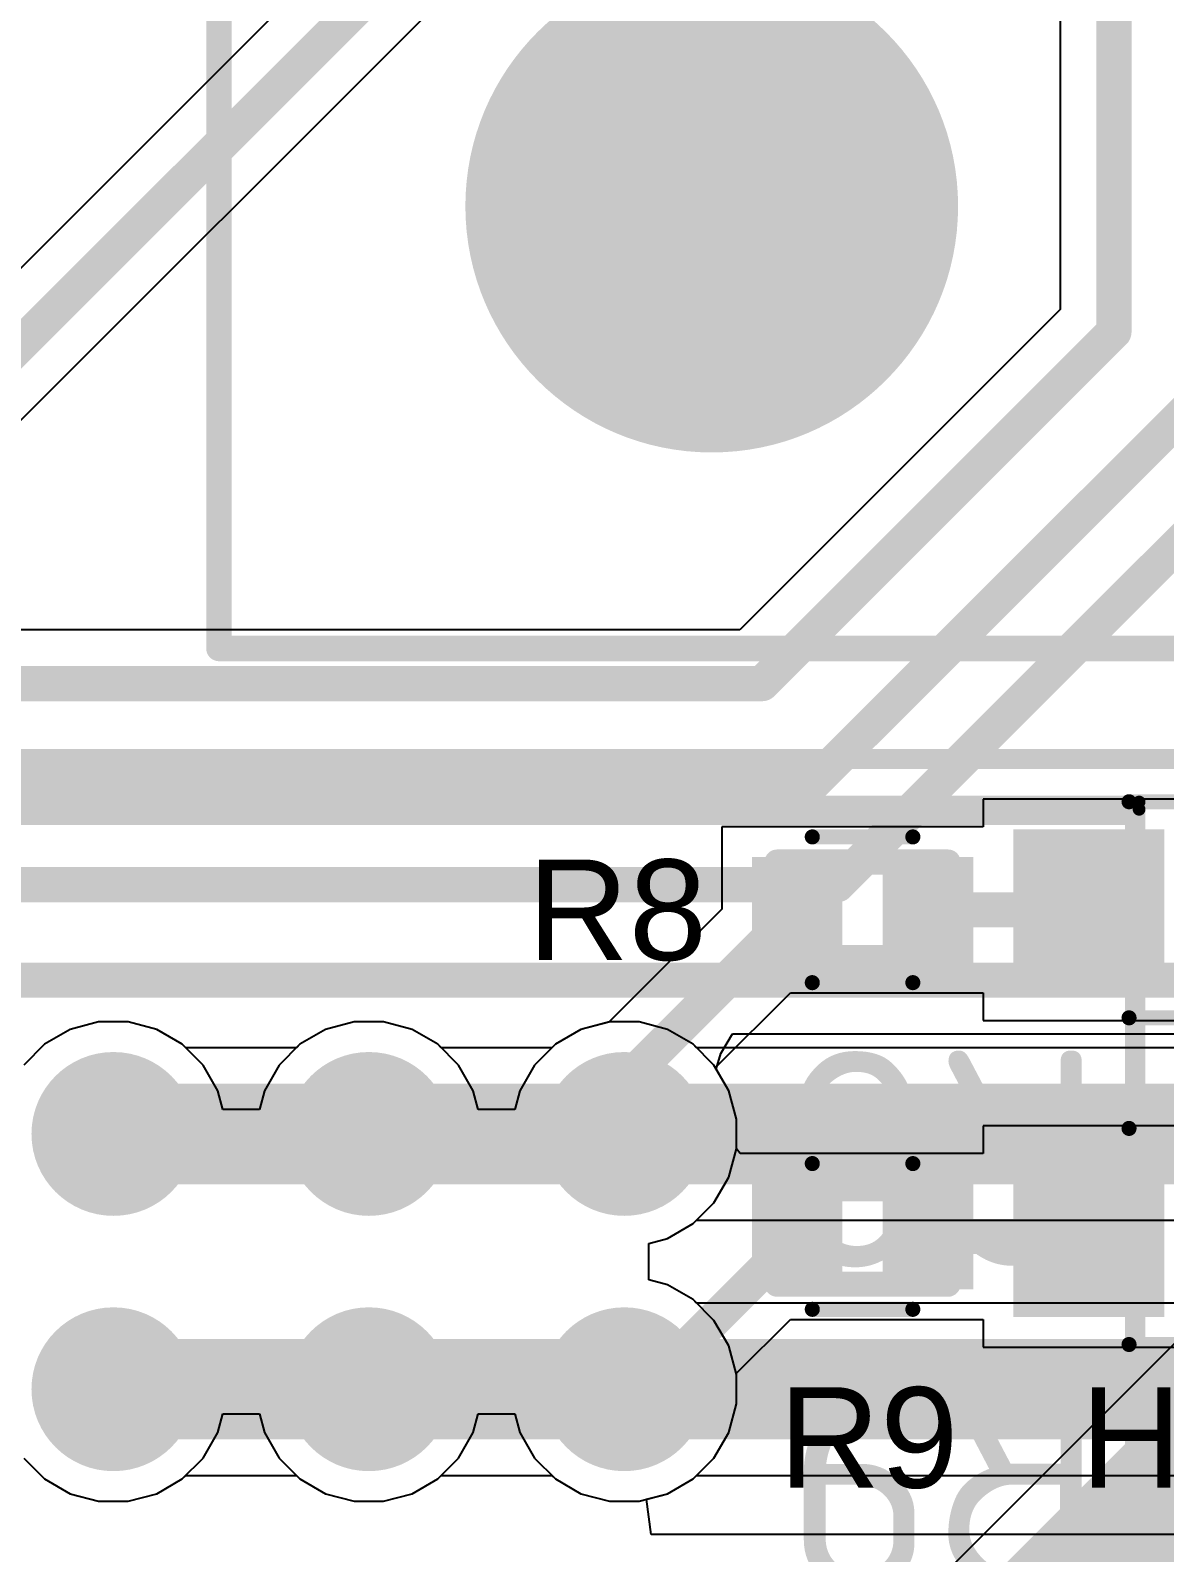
# Model space of a CAD drawing. Header units: inches. Extents: x 0 to 106, y 0 to 106.
# Drawn here: x 71.22 to 82.5, y 13.11 to 28.25 of the extents above; entities that cross this region are included whole.
import ezdxf

# ---------------------------------------------------------------- set-up
doc = ezdxf.new("R2010")
doc.units = ezdxf.units.IN
for name, color, linetype in [('Assembly Notes', 56, 'Continuous'), ('Board Shape', 56, 'Continuous'), ('Bottom Layer', 5, 'Continuous'), ('Bottom Overlay', 54, 'Continuous'), ('Bottom Solder', 6, 'Continuous'), ('Layer 1', 16, 'Continuous'), ('Layer 2', 76, 'Continuous'), ('Mechanical 1', 6, 'Continuous'), ('Mechanical 13', 56, 'Continuous'), ('Mechanical 15', 56, 'Continuous'), ('Multi-Layer', 9, 'Continuous'), ('Pad Holes', 156, 'Continuous'), ('Top Layer', 1, 'Continuous'), ('Top Overlay', 2, 'Continuous'), ('Top Paste', 8, 'Continuous'), ('Top Solder', 216, 'Continuous')]:
    doc.layers.add(name, color=color, linetype=linetype)
doc.styles.add('Arial', font='', dxfattribs={"height": 0.2})
doc.styles.add('GOST type B', font='', dxfattribs={"height": 0.2})
doc.styles.get('Arial').set_extended_font_data('Arial')
doc.styles.get('GOST type B').set_extended_font_data('GOST type B')

# ---------------------------------------------------------------- blocks, each defined once
blk = doc.blocks.new('DCDC_SAUVC26_B_197')
at = {"layer": 'Mechanical 13'}
blk.add_lwpolyline([(34.99999858, -67.00000062, 0.1999996, 0.1999996, 0), (34.99999604, 0, 0.1999996, 0.1999996, 0)], format="xyseb", dxfattribs=at)
blk = doc.blocks.new('MR60PB_M_198')
at = {"layer": 'Bottom Layer'}
h = blk.add_hatch(color=5, dxfattribs=at)
edge = h.paths.add_edge_path()
edge.add_arc((-5.500001699999999, 0), 2.40000028, 0, 360)
at = {"layer": 'Bottom Solder'}
h = blk.add_hatch(color=6, dxfattribs=at)
edge = h.paths.add_edge_path()
edge.add_arc((-5.500001699999999, 0), 2.45000018, 0, 360)
at = {"layer": 'Layer 1'}
h = blk.add_hatch(color=16, dxfattribs=at)
edge = h.paths.add_edge_path()
edge.add_arc((-5.500001699999999, 0), 2.40000028, 0, 360)
at = {"layer": 'Layer 2'}
h = blk.add_hatch(color=76, dxfattribs=at)
edge = h.paths.add_edge_path()
edge.add_arc((-5.500001699999999, 0), 2.40000028, 0, 360)
at = {"layer": 'Multi-Layer'}
h = blk.add_hatch(color=9, dxfattribs=at)
edge = h.paths.add_edge_path()
edge.add_arc((-5.500001699999999, 0), 2.40000028, 0, 360)
at = {"layer": 'Pad Holes'}
h = blk.add_hatch(color=7, dxfattribs=at)
edge = h.paths.add_edge_path()
edge.add_arc((-5.500001699999999, 0), 1.59999934, 0, 360)
at = {"layer": 'Top Layer'}
h = blk.add_hatch(color=1, dxfattribs=at)
edge = h.paths.add_edge_path()
edge.add_arc((-5.500001699999999, 0), 2.40000028, 0, 360)
at = {"layer": 'Top Solder'}
h = blk.add_hatch(color=216, dxfattribs=at)
edge = h.paths.add_edge_path()
edge.add_arc((-5.500001699999999, 0), 2.45000018, 0, 360)
at = {"layer": 'Mechanical 1'}
blk.add_lwpolyline([(-5.500001699999999, 4.90000036, 0.254, 0.254, 0), (7.89999944, 4.90000036, 0.254, 0.254, 0)], format="xyseb", dxfattribs=at)
blk.add_lwpolyline([(-5.5635017, 4.90000036, 0.127, 0.127, 1), (-5.436501699999999, 4.90000036, 0.127, 0.127, 1)], format="xyseb", close=True, dxfattribs=at)
at = {"layer": 'Top Overlay'}
for points in [[(-9.900000519999999, 4.90000036, 0.254, 0.254, 0), (-9.900000519999999, 0, 0.254, 0.254, 0)], [(-9.900000519999999, 4.90000036, 0.254, 0.254, 0), (9.89999544, 4.90000036, 0.254, 0.254, 0)], [(-9.900000519999999, 0, 0.254, 0.254, 0), (-9.900000519999999, -4.90000036, 0.254, 0.254, 0)]]:
    blk.add_lwpolyline(points, format="xyseb", dxfattribs=at)
for points in [[(-9.96350052, 4.90000036, 0.127, 0.127, 1), (-9.83650052, 4.90000036, 0.127, 0.127, 1)], [(-9.96350052, 4.90000036, 0.127, 0.127, 1), (-9.83650052, 4.90000036, 0.127, 0.127, 1)], [(-9.96350052, 0, 0.127, 0.127, 1), (-9.83650052, 0, 0.127, 0.127, 1)], [(-9.96350052, 0, 0.127, 0.127, 1), (-9.83650052, 0, 0.127, 0.127, 1)]]:
    blk.add_lwpolyline(points, format="xyseb", close=True, dxfattribs=at)
blk = doc.blocks.new('0603R_233')
at = {"layer": 'Top Layer'}
for points in [[(-1.05000171, -0.47500032), (-1.05000171, 0.47500032), (-0.25000077, 0.47500032), (-0.25000077, -0.47500032)], [(0.24999823, -0.47500032), (0.24999823, 0.47500032), (1.04999917, 0.47500032), (1.04999917, -0.47500032)]]:
    blk.add_hatch(color=1, dxfattribs=at).paths.add_polyline_path(points)
at = {"layer": 'Top Paste'}
for points in [[(-1.05000171, -0.47500032), (-1.05000171, 0.47500032), (-0.25000077, 0.47500032), (-0.25000077, -0.47500032)], [(0.24999823, -0.47500032), (0.24999823, 0.47500032), (1.04999917, 0.47500032), (1.04999917, -0.47500032)]]:
    blk.add_hatch(color=8, dxfattribs=at).paths.add_polyline_path(points)
at = {"layer": 'Top Solder'}
for points in [[(-1.10000161, -0.52500022), (-1.10000161, 0.52500022), (-0.20000087, 0.52500022), (-0.20000087, -0.52500022)], [(0.19999833, -0.52500022), (0.19999833, 0.52500022), (1.09999907, 0.52500022), (1.09999907, -0.52500022)]]:
    blk.add_hatch(color=216, dxfattribs=at).paths.add_polyline_path(points)
at = {"layer": 'Assembly Notes'}
for points in [[(0.8499983, 0.47500032, 0.2499995, 0.2499995, 0), (-0.8500008399999999, 0.47500032, 0.2499995, 0.2499995, 0)], [(-0.8500008399999999, 0.47500032, 0.2499995, 0.2499995, 0), (-0.8500008399999999, -0.47500032, 0.2499995, 0.2499995, 0)], [(0.8499983, 0.47500032, 0.2499995, 0.2499995, 0), (0.8499983, -0.47500032, 0.2499995, 0.2499995, 0)], [(0.8499983, -0.47500032, 0.2499995, 0.2499995, 0), (-0.8500008399999999, -0.47500032, 0.2499995, 0.2499995, 0)]]:
    blk.add_lwpolyline(points, format="xyseb", dxfattribs=at)
for points in [[(-0.9125000799999999, 0.47500032, 0.12499848, 0.12499848, 1), (-0.7875015999999999, 0.47500032, 0.12499848, 0.12499848, 1)], [(-0.9125000799999999, 0.47500032, 0.12499848, 0.12499848, 1), (-0.7875015999999999, 0.47500032, 0.12499848, 0.12499848, 1)], [(0.78749906, 0.47500032, 0.12499848, 0.12499848, 1), (0.9124975399999999, 0.47500032, 0.12499848, 0.12499848, 1)], [(0.78749906, 0.47500032, 0.12499848, 0.12499848, 1), (0.9124975399999999, 0.47500032, 0.12499848, 0.12499848, 1)], [(-0.9125000799999999, -0.47500032, 0.12499848, 0.12499848, 1), (-0.7875015999999999, -0.47500032, 0.12499848, 0.12499848, 1)], [(-0.9125000799999999, -0.47500032, 0.12499848, 0.12499848, 1), (-0.7875015999999999, -0.47500032, 0.12499848, 0.12499848, 1)], [(0.78749906, -0.47500032, 0.12499848, 0.12499848, 1), (0.9124975399999999, -0.47500032, 0.12499848, 0.12499848, 1)], [(0.78749906, -0.47500032, 0.12499848, 0.12499848, 1), (0.9124975399999999, -0.47500032, 0.12499848, 0.12499848, 1)]]:
    blk.add_lwpolyline(points, format="xyseb", close=True, dxfattribs=at)
at = {"layer": 'Top Overlay'}
for points in [[(0.499999, 0.72499982, 0.1499997, 0.1499997, 0), (-0.499999, 0.72499982, 0.1499997, 0.1499997, 0)], [(0.499999, -0.72499982, 0.1499997, 0.1499997, 0), (-0.499999, -0.72499982, 0.1499997, 0.1499997, 0)]]:
    blk.add_lwpolyline(points, format="xyseb", dxfattribs=at)
for points in [[(-0.53749956, 0.72499982, 0.07499858, 0.07499858, 1), (-0.46249844, 0.72499982, 0.07499858, 0.07499858, 1)], [(0.46249844, 0.72499982, 0.07499858, 0.07499858, 1), (0.53749956, 0.72499982, 0.07499858, 0.07499858, 1)], [(-0.53749956, -0.72499982, 0.07499858, 0.07499858, 1), (-0.46249844, -0.72499982, 0.07499858, 0.07499858, 1)], [(0.46249844, -0.72499982, 0.07499858, 0.07499858, 1), (0.53749956, -0.72499982, 0.07499858, 0.07499858, 1)]]:
    blk.add_lwpolyline(points, format="xyseb", close=True, dxfattribs=at)
at = {"layer": 'Assembly Notes', "style": 'GOST type B'}
blk.add_text('R9', height=2.15000078, dxfattribs=at).set_placement((-2.40000028, 1.39999974))
blk = doc.blocks.new('0603R_234')
at = {"layer": 'Top Layer'}
for points in [[(-1.05000171, -0.47500032), (-1.05000171, 0.47500032), (-0.25000077, 0.47500032), (-0.25000077, -0.47500032)], [(0.24999823, -0.47500032), (0.24999823, 0.47500032), (1.04999917, 0.47500032), (1.04999917, -0.47500032)]]:
    blk.add_hatch(color=1, dxfattribs=at).paths.add_polyline_path(points)
at = {"layer": 'Top Paste'}
for points in [[(-1.05000171, -0.47500032), (-1.05000171, 0.47500032), (-0.25000077, 0.47500032), (-0.25000077, -0.47500032)], [(0.24999823, -0.47500032), (0.24999823, 0.47500032), (1.04999917, 0.47500032), (1.04999917, -0.47500032)]]:
    blk.add_hatch(color=8, dxfattribs=at).paths.add_polyline_path(points)
at = {"layer": 'Top Solder'}
for points in [[(-1.10000161, -0.52500022), (-1.10000161, 0.52500022), (-0.20000087, 0.52500022), (-0.20000087, -0.52500022)], [(0.19999833, -0.52500022), (0.19999833, 0.52500022), (1.09999907, 0.52500022), (1.09999907, -0.52500022)]]:
    blk.add_hatch(color=216, dxfattribs=at).paths.add_polyline_path(points)
at = {"layer": 'Assembly Notes'}
for points in [[(0.8499983, 0.47500032, 0.2499995, 0.2499995, 0), (-0.8500008399999999, 0.47500032, 0.2499995, 0.2499995, 0)], [(-0.8500008399999999, 0.47500032, 0.2499995, 0.2499995, 0), (-0.8500008399999999, -0.47500032, 0.2499995, 0.2499995, 0)], [(0.8499983, 0.47500032, 0.2499995, 0.2499995, 0), (0.8499983, -0.47500032, 0.2499995, 0.2499995, 0)], [(0.8499983, -0.47500032, 0.2499995, 0.2499995, 0), (-0.8500008399999999, -0.47500032, 0.2499995, 0.2499995, 0)]]:
    blk.add_lwpolyline(points, format="xyseb", dxfattribs=at)
for points in [[(-0.9125000799999999, 0.47500032, 0.12499848, 0.12499848, 1), (-0.7875015999999999, 0.47500032, 0.12499848, 0.12499848, 1)], [(-0.9125000799999999, 0.47500032, 0.12499848, 0.12499848, 1), (-0.7875015999999999, 0.47500032, 0.12499848, 0.12499848, 1)], [(0.78749906, 0.47500032, 0.12499848, 0.12499848, 1), (0.9124975399999999, 0.47500032, 0.12499848, 0.12499848, 1)], [(0.78749906, 0.47500032, 0.12499848, 0.12499848, 1), (0.9124975399999999, 0.47500032, 0.12499848, 0.12499848, 1)], [(-0.9125000799999999, -0.47500032, 0.12499848, 0.12499848, 1), (-0.7875015999999999, -0.47500032, 0.12499848, 0.12499848, 1)], [(-0.9125000799999999, -0.47500032, 0.12499848, 0.12499848, 1), (-0.7875015999999999, -0.47500032, 0.12499848, 0.12499848, 1)], [(0.78749906, -0.47500032, 0.12499848, 0.12499848, 1), (0.9124975399999999, -0.47500032, 0.12499848, 0.12499848, 1)], [(0.78749906, -0.47500032, 0.12499848, 0.12499848, 1), (0.9124975399999999, -0.47500032, 0.12499848, 0.12499848, 1)]]:
    blk.add_lwpolyline(points, format="xyseb", close=True, dxfattribs=at)
at = {"layer": 'Top Overlay'}
for points in [[(0.499999, 0.72499982, 0.1499997, 0.1499997, 0), (-0.499999, 0.72499982, 0.1499997, 0.1499997, 0)], [(0.499999, -0.72499982, 0.1499997, 0.1499997, 0), (-0.499999, -0.72499982, 0.1499997, 0.1499997, 0)]]:
    blk.add_lwpolyline(points, format="xyseb", dxfattribs=at)
for points in [[(-0.53749956, 0.72499982, 0.07499858, 0.07499858, 1), (-0.46249844, 0.72499982, 0.07499858, 0.07499858, 1)], [(0.46249844, 0.72499982, 0.07499858, 0.07499858, 1), (0.53749956, 0.72499982, 0.07499858, 0.07499858, 1)], [(-0.53749956, -0.72499982, 0.07499858, 0.07499858, 1), (-0.46249844, -0.72499982, 0.07499858, 0.07499858, 1)], [(0.46249844, -0.72499982, 0.07499858, 0.07499858, 1), (0.53749956, -0.72499982, 0.07499858, 0.07499858, 1)]]:
    blk.add_lwpolyline(points, format="xyseb", close=True, dxfattribs=at)
at = {"layer": 'Assembly Notes', "style": 'GOST type B'}
blk.add_text('R8', height=2.15000078, dxfattribs=at).set_placement((-2.40000028, 1.39999974))
blk = doc.blocks.new('0805D_241')
at = {"layer": 'Top Layer'}
for points in [[(-1.70000041, -0.74999977), (-1.70000041, 0.74999977), (-0.30000067, 0.74999977), (-0.30000067, -0.74999977)], [(0.30000067, -0.74999977), (0.30000067, 0.74999977), (1.70000041, 0.74999977), (1.70000041, -0.74999977)]]:
    blk.add_hatch(color=1, dxfattribs=at).paths.add_polyline_path(points)
at = {"layer": 'Top Paste'}
for points in [[(-1.70000041, -0.74999977), (-1.70000041, 0.74999977), (-0.30000067, 0.74999977), (-0.30000067, -0.74999977)], [(0.30000067, -0.74999977), (0.30000067, 0.74999977), (1.70000041, 0.74999977), (1.70000041, -0.74999977)]]:
    blk.add_hatch(color=8, dxfattribs=at).paths.add_polyline_path(points)
at = {"layer": 'Top Solder'}
for points in [[(-1.75000031, -0.7999996699999999), (-1.75000031, 0.7999996699999999), (-0.25000077, 0.7999996699999999), (-0.25000077, -0.7999996699999999)], [(0.25000077, -0.7999996699999999), (0.25000077, 0.7999996699999999), (1.75000031, 0.7999996699999999), (1.75000031, -0.7999996699999999)]]:
    blk.add_hatch(color=216, dxfattribs=at).paths.add_polyline_path(points)
at = {"layer": 'Top Overlay'}
for points in [[(-0.5999987999999999, 1.07499912, 0.1499997, 0.1499997, 0), (0.5999987999999999, 1.07499912, 0.1499997, 0.1499997, 0)], [(1.32500116, 1.07499912, 0.1499997, 0.1499997, 0), (1.97499986, 1.07499912, 0.1499997, 0.1499997, 0)], [(1.97499986, 0.4250004199999999, 0.1499997, 0.1499997, 0), (1.97499986, 1.07499912, 0.1499997, 0.1499997, 0)], [(1.97499986, -1.07499912, 0.1499997, 0.1499997, 0), (1.97499986, -0.4250004199999999, 0.1499997, 0.1499997, 0)], [(-0.5999987999999999, -1.07499912, 0.1499997, 0.1499997, 0), (0.5999987999999999, -1.07499912, 0.1499997, 0.1499997, 0)], [(1.32500116, -1.07499912, 0.1499997, 0.1499997, 0), (1.97499986, -1.07499912, 0.1499997, 0.1499997, 0)]]:
    blk.add_lwpolyline(points, format="xyseb", dxfattribs=at)
for points in [[(-0.63749936, 1.07499912, 0.07499858, 0.07499858, 1), (-0.56249824, 1.07499912, 0.07499858, 0.07499858, 1)], [(0.56249824, 1.07499912, 0.07499858, 0.07499858, 1), (0.63749936, 1.07499912, 0.07499858, 0.07499858, 1)], [(1.2875006, 1.07499912, 0.07499858, 0.07499858, 1), (1.36250172, 1.07499912, 0.07499858, 0.07499858, 1)], [(1.9374993, 1.07499912, 0.07499858, 0.07499858, 1), (2.01250042, 1.07499912, 0.07499858, 0.07499858, 1)], [(1.9374993, 1.07499912, 0.07499858, 0.07499858, 1), (2.01250042, 1.07499912, 0.07499858, 0.07499858, 1)], [(1.9374993, 0.4250004199999999, 0.07499858, 0.07499858, 1), (2.01250042, 0.4250004199999999, 0.07499858, 0.07499858, 1)], [(1.9374993, -0.4250004199999999, 0.07499858, 0.07499858, 1), (2.01250042, -0.4250004199999999, 0.07499858, 0.07499858, 1)], [(-0.63749936, -1.07499912, 0.07499858, 0.07499858, 1), (-0.56249824, -1.07499912, 0.07499858, 0.07499858, 1)], [(0.56249824, -1.07499912, 0.07499858, 0.07499858, 1), (0.63749936, -1.07499912, 0.07499858, 0.07499858, 1)], [(1.2875006, -1.07499912, 0.07499858, 0.07499858, 1), (1.36250172, -1.07499912, 0.07499858, 0.07499858, 1)], [(1.9374993, -1.07499912, 0.07499858, 0.07499858, 1), (2.01250042, -1.07499912, 0.07499858, 0.07499858, 1)], [(1.9374993, -1.07499912, 0.07499858, 0.07499858, 1), (2.01250042, -1.07499912, 0.07499858, 0.07499858, 1)]]:
    blk.add_lwpolyline(points, format="xyseb", close=True, dxfattribs=at)
blk = doc.blocks.new('0805D_242')
at = {"layer": 'Top Layer'}
for points in [[(-1.70000041, -0.74999977), (-1.70000041, 0.74999977), (-0.30000067, 0.74999977), (-0.30000067, -0.74999977)], [(0.30000067, -0.74999977), (0.30000067, 0.74999977), (1.70000041, 0.74999977), (1.70000041, -0.74999977)]]:
    blk.add_hatch(color=1, dxfattribs=at).paths.add_polyline_path(points)
at = {"layer": 'Top Paste'}
for points in [[(-1.70000041, -0.74999977), (-1.70000041, 0.74999977), (-0.30000067, 0.74999977), (-0.30000067, -0.74999977)], [(0.30000067, -0.74999977), (0.30000067, 0.74999977), (1.70000041, 0.74999977), (1.70000041, -0.74999977)]]:
    blk.add_hatch(color=8, dxfattribs=at).paths.add_polyline_path(points)
at = {"layer": 'Top Solder'}
for points in [[(-1.75000031, -0.7999996699999999), (-1.75000031, 0.7999996699999999), (-0.25000077, 0.7999996699999999), (-0.25000077, -0.7999996699999999)], [(0.25000077, -0.7999996699999999), (0.25000077, 0.7999996699999999), (1.75000031, 0.7999996699999999), (1.75000031, -0.7999996699999999)]]:
    blk.add_hatch(color=216, dxfattribs=at).paths.add_polyline_path(points)
at = {"layer": 'Top Overlay'}
for points in [[(-0.5999987999999999, 1.07499912, 0.1499997, 0.1499997, 0), (0.5999987999999999, 1.07499912, 0.1499997, 0.1499997, 0)], [(1.32500116, 1.07499912, 0.1499997, 0.1499997, 0), (1.97499986, 1.07499912, 0.1499997, 0.1499997, 0)], [(1.97499986, 0.4250004199999999, 0.1499997, 0.1499997, 0), (1.97499986, 1.07499912, 0.1499997, 0.1499997, 0)], [(1.97499986, -1.07499912, 0.1499997, 0.1499997, 0), (1.97499986, -0.4250004199999999, 0.1499997, 0.1499997, 0)], [(-0.5999987999999999, -1.07499912, 0.1499997, 0.1499997, 0), (0.5999987999999999, -1.07499912, 0.1499997, 0.1499997, 0)], [(1.32500116, -1.07499912, 0.1499997, 0.1499997, 0), (1.97499986, -1.07499912, 0.1499997, 0.1499997, 0)]]:
    blk.add_lwpolyline(points, format="xyseb", dxfattribs=at)
for points in [[(-0.63749936, 1.07499912, 0.07499858, 0.07499858, 1), (-0.56249824, 1.07499912, 0.07499858, 0.07499858, 1)], [(0.56249824, 1.07499912, 0.07499858, 0.07499858, 1), (0.63749936, 1.07499912, 0.07499858, 0.07499858, 1)], [(1.2875006, 1.07499912, 0.07499858, 0.07499858, 1), (1.36250172, 1.07499912, 0.07499858, 0.07499858, 1)], [(1.9374993, 1.07499912, 0.07499858, 0.07499858, 1), (2.01250042, 1.07499912, 0.07499858, 0.07499858, 1)], [(1.9374993, 1.07499912, 0.07499858, 0.07499858, 1), (2.01250042, 1.07499912, 0.07499858, 0.07499858, 1)], [(1.9374993, 0.4250004199999999, 0.07499858, 0.07499858, 1), (2.01250042, 0.4250004199999999, 0.07499858, 0.07499858, 1)], [(1.9374993, -0.4250004199999999, 0.07499858, 0.07499858, 1), (2.01250042, -0.4250004199999999, 0.07499858, 0.07499858, 1)], [(-0.63749936, -1.07499912, 0.07499858, 0.07499858, 1), (-0.56249824, -1.07499912, 0.07499858, 0.07499858, 1)], [(0.56249824, -1.07499912, 0.07499858, 0.07499858, 1), (0.63749936, -1.07499912, 0.07499858, 0.07499858, 1)], [(1.2875006, -1.07499912, 0.07499858, 0.07499858, 1), (1.36250172, -1.07499912, 0.07499858, 0.07499858, 1)], [(1.9374993, -1.07499912, 0.07499858, 0.07499858, 1), (2.01250042, -1.07499912, 0.07499858, 0.07499858, 1)], [(1.9374993, -1.07499912, 0.07499858, 0.07499858, 1), (2.01250042, -1.07499912, 0.07499858, 0.07499858, 1)]]:
    blk.add_lwpolyline(points, format="xyseb", close=True, dxfattribs=at)
blk = doc.blocks.new('IDC_40_M_____________B_263')
at = {"layer": 'Bottom Layer'}
h = blk.add_hatch(color=5, dxfattribs=at)
edge = h.paths.add_edge_path()
edge.add_arc((19.05, 1.27), 0.7649997399999999, 0, 360)
h = blk.add_hatch(color=5, dxfattribs=at)
edge = h.paths.add_edge_path()
edge.add_arc((21.59, 1.27), 0.7649997399999999, 0, 360)
h = blk.add_hatch(color=5, dxfattribs=at)
edge = h.paths.add_edge_path()
edge.add_arc((24.13, 1.27), 0.7649997399999999, 0, 360)
h = blk.add_hatch(color=5, dxfattribs=at)
edge = h.paths.add_edge_path()
edge.add_arc((19.05, -1.27), 0.7649997399999999, 0, 360)
h = blk.add_hatch(color=5, dxfattribs=at)
edge = h.paths.add_edge_path()
edge.add_arc((21.59, -1.27), 0.7649997399999999, 0, 360)
h = blk.add_hatch(color=5, dxfattribs=at)
edge = h.paths.add_edge_path()
edge.add_arc((24.13, -1.27), 0.7649997399999999, 0, 360)
at = {"layer": 'Bottom Solder'}
h = blk.add_hatch(color=6, dxfattribs=at)
edge = h.paths.add_edge_path()
edge.add_arc((19.05, 1.27), 0.8149996399999999, 0, 360)
h = blk.add_hatch(color=6, dxfattribs=at)
edge = h.paths.add_edge_path()
edge.add_arc((21.59, 1.27), 0.8149996399999999, 0, 360)
h = blk.add_hatch(color=6, dxfattribs=at)
edge = h.paths.add_edge_path()
edge.add_arc((24.13, 1.27), 0.8149996399999999, 0, 360)
h = blk.add_hatch(color=6, dxfattribs=at)
edge = h.paths.add_edge_path()
edge.add_arc((19.05, -1.27), 0.8149996399999999, 0, 360)
h = blk.add_hatch(color=6, dxfattribs=at)
edge = h.paths.add_edge_path()
edge.add_arc((21.59, -1.27), 0.8149996399999999, 0, 360)
h = blk.add_hatch(color=6, dxfattribs=at)
edge = h.paths.add_edge_path()
edge.add_arc((24.13, -1.27), 0.8149996399999999, 0, 360)
at = {"layer": 'Layer 1'}
h = blk.add_hatch(color=16, dxfattribs=at)
edge = h.paths.add_edge_path()
edge.add_arc((19.05, 1.27), 0.7649997399999999, 0, 360)
h = blk.add_hatch(color=16, dxfattribs=at)
edge = h.paths.add_edge_path()
edge.add_arc((21.59, 1.27), 0.7649997399999999, 0, 360)
h = blk.add_hatch(color=16, dxfattribs=at)
edge = h.paths.add_edge_path()
edge.add_arc((24.13, 1.27), 0.7649997399999999, 0, 360)
h = blk.add_hatch(color=16, dxfattribs=at)
edge = h.paths.add_edge_path()
edge.add_arc((19.05, -1.27), 0.7649997399999999, 0, 360)
h = blk.add_hatch(color=16, dxfattribs=at)
edge = h.paths.add_edge_path()
edge.add_arc((21.59, -1.27), 0.7649997399999999, 0, 360)
h = blk.add_hatch(color=16, dxfattribs=at)
edge = h.paths.add_edge_path()
edge.add_arc((24.13, -1.27), 0.7649997399999999, 0, 360)
at = {"layer": 'Layer 2'}
h = blk.add_hatch(color=76, dxfattribs=at)
edge = h.paths.add_edge_path()
edge.add_arc((19.05, 1.27), 0.7649997399999999, 0, 360)
h = blk.add_hatch(color=76, dxfattribs=at)
edge = h.paths.add_edge_path()
edge.add_arc((21.59, 1.27), 0.7649997399999999, 0, 360)
h = blk.add_hatch(color=76, dxfattribs=at)
edge = h.paths.add_edge_path()
edge.add_arc((24.13, 1.27), 0.7649997399999999, 0, 360)
h = blk.add_hatch(color=76, dxfattribs=at)
edge = h.paths.add_edge_path()
edge.add_arc((19.05, -1.27), 0.7649997399999999, 0, 360)
h = blk.add_hatch(color=76, dxfattribs=at)
edge = h.paths.add_edge_path()
edge.add_arc((21.59, -1.27), 0.7649997399999999, 0, 360)
h = blk.add_hatch(color=76, dxfattribs=at)
edge = h.paths.add_edge_path()
edge.add_arc((24.13, -1.27), 0.7649997399999999, 0, 360)
at = {"layer": 'Multi-Layer'}
h = blk.add_hatch(color=9, dxfattribs=at)
edge = h.paths.add_edge_path()
edge.add_arc((19.05, 1.27), 0.7649997399999999, 0, 360)
h = blk.add_hatch(color=9, dxfattribs=at)
edge = h.paths.add_edge_path()
edge.add_arc((21.59, 1.27), 0.7649997399999999, 0, 360)
h = blk.add_hatch(color=9, dxfattribs=at)
edge = h.paths.add_edge_path()
edge.add_arc((24.13, 1.27), 0.7649997399999999, 0, 360)
h = blk.add_hatch(color=9, dxfattribs=at)
edge = h.paths.add_edge_path()
edge.add_arc((19.05, -1.27), 0.7649997399999999, 0, 360)
h = blk.add_hatch(color=9, dxfattribs=at)
edge = h.paths.add_edge_path()
edge.add_arc((21.59, -1.27), 0.7649997399999999, 0, 360)
h = blk.add_hatch(color=9, dxfattribs=at)
edge = h.paths.add_edge_path()
edge.add_arc((24.13, -1.27), 0.7649997399999999, 0, 360)
at = {"layer": 'Pad Holes'}
h = blk.add_hatch(color=7, dxfattribs=at)
edge = h.paths.add_edge_path()
edge.add_arc((19.05, 1.27), 0.50999898, 0, 360)
h = blk.add_hatch(color=7, dxfattribs=at)
edge = h.paths.add_edge_path()
edge.add_arc((21.59, 1.27), 0.50999898, 0, 360)
h = blk.add_hatch(color=7, dxfattribs=at)
edge = h.paths.add_edge_path()
edge.add_arc((24.13, 1.27), 0.50999898, 0, 360)
h = blk.add_hatch(color=7, dxfattribs=at)
edge = h.paths.add_edge_path()
edge.add_arc((19.05, -1.27), 0.50999898, 0, 360)
h = blk.add_hatch(color=7, dxfattribs=at)
edge = h.paths.add_edge_path()
edge.add_arc((21.59, -1.27), 0.50999898, 0, 360)
h = blk.add_hatch(color=7, dxfattribs=at)
edge = h.paths.add_edge_path()
edge.add_arc((24.13, -1.27), 0.50999898, 0, 360)
at = {"layer": 'Top Layer'}
h = blk.add_hatch(color=1, dxfattribs=at)
edge = h.paths.add_edge_path()
edge.add_arc((19.05, 1.27), 0.7649997399999999, 0, 360)
h = blk.add_hatch(color=1, dxfattribs=at)
edge = h.paths.add_edge_path()
edge.add_arc((21.59, 1.27), 0.7649997399999999, 0, 360)
h = blk.add_hatch(color=1, dxfattribs=at)
edge = h.paths.add_edge_path()
edge.add_arc((24.13, 1.27), 0.7649997399999999, 0, 360)
h = blk.add_hatch(color=1, dxfattribs=at)
edge = h.paths.add_edge_path()
edge.add_arc((19.05, -1.27), 0.7649997399999999, 0, 360)
h = blk.add_hatch(color=1, dxfattribs=at)
edge = h.paths.add_edge_path()
edge.add_arc((21.59, -1.27), 0.7649997399999999, 0, 360)
h = blk.add_hatch(color=1, dxfattribs=at)
edge = h.paths.add_edge_path()
edge.add_arc((24.13, -1.27), 0.7649997399999999, 0, 360)
at = {"layer": 'Top Solder'}
h = blk.add_hatch(color=216, dxfattribs=at)
edge = h.paths.add_edge_path()
edge.add_arc((19.05, 1.27), 0.8149996399999999, 0, 360)
h = blk.add_hatch(color=216, dxfattribs=at)
edge = h.paths.add_edge_path()
edge.add_arc((21.59, 1.27), 0.8149996399999999, 0, 360)
h = blk.add_hatch(color=216, dxfattribs=at)
edge = h.paths.add_edge_path()
edge.add_arc((24.13, 1.27), 0.8149996399999999, 0, 360)
h = blk.add_hatch(color=216, dxfattribs=at)
edge = h.paths.add_edge_path()
edge.add_arc((19.05, -1.27), 0.8149996399999999, 0, 360)
h = blk.add_hatch(color=216, dxfattribs=at)
edge = h.paths.add_edge_path()
edge.add_arc((21.59, -1.27), 0.8149996399999999, 0, 360)
h = blk.add_hatch(color=216, dxfattribs=at)
edge = h.paths.add_edge_path()
edge.add_arc((24.13, -1.27), 0.8149996399999999, 0, 360)
at = {"layer": 'Bottom Overlay'}
for points in [[(-29.21, 4.44500508, 0.1999996, 0.1999996, 0), (29.21, 4.444999999999999, 0.1999996, 0.1999996, 0)], [(29.21, -4.82499924, 0.1999996, 0.1999996, 0), (29.21, 4.444999999999999, 0.1999996, 0.1999996, 0)]]:
    blk.add_lwpolyline(points, format="xyseb", dxfattribs=at)
blk.add_lwpolyline([(29.1600001, 4.444999999999999, 0.0999998, 0.0999998, 1), (29.2599999, 4.444999999999999, 0.0999998, 0.0999998, 1)], format="xyseb", close=True, dxfattribs=at)
blk.add_lwpolyline([(29.1600001, 4.444999999999999, 0.0999998, 0.0999998, 1), (29.2599999, 4.444999999999999, 0.0999998, 0.0999998, 1)], format="xyseb", close=True, dxfattribs=at)
at = {"layer": 'Mechanical 13'}
for points in [[(-29.21000254, 4.49990972, 0.127, 0.127, 0), (29.24999992, 4.49990464, 0.127, 0.127, 0)], [(29.24999992, -4.826, 0.127, 0.127, 0), (29.24999992, 4.49990464, 0.127, 0.127, 0)]]:
    blk.add_lwpolyline(points, format="xyseb", dxfattribs=at)
blk.add_lwpolyline([(29.21824992, 4.49990464, 0.0635, 0.0635, 1), (29.28174992, 4.49990464, 0.0635, 0.0635, 1)], format="xyseb", close=True, dxfattribs=at)
blk.add_lwpolyline([(29.21824992, 4.49990464, 0.0635, 0.0635, 1), (29.28174992, 4.49990464, 0.0635, 0.0635, 1)], format="xyseb", close=True, dxfattribs=at)
at = {"layer": 'Mechanical 15'}
for points in [[(-29.250005, 4.572005079999999, 0.127, 0.127, 0), (29.250005, 4.571999999999999, 0.127, 0.127, 0)], [(29.24999992, -4.90000036, 0.127, 0.127, 0), (29.24999992, 4.571999999999999, 0.127, 0.127, 0)]]:
    blk.add_lwpolyline(points, format="xyseb", dxfattribs=at)
for points in [[(29.21824992, 4.571999999999999, 0.0635, 0.0635, 1), (29.28174992, 4.571999999999999, 0.0635, 0.0635, 1)], [(29.218255, 4.571999999999999, 0.0635, 0.0635, 1), (29.281755, 4.571999999999999, 0.0635, 0.0635, 1)]]:
    blk.add_lwpolyline(points, format="xyseb", close=True, dxfattribs=at)

msp = doc.modelspace()

# ---------------------------------------------------------------- linework, layer by layer
at = {"layer": 'Board Shape'}
msp.add_lwpolyline([(68.12547716, 103.7958681, 0.1999996, 0.1999996, -0.6806155096878033), (76.61438322, 5.55149258, 0.1999996, 0.1999996, 0)], format="xyseb", dxfattribs=at)
at = {"layer": 'Bottom Layer'}
for p, q in [((90.38921724, 22.97223752), (79.47776585999999, 12.06078614)), ((71.90320899999999, 18.38500006), (71.61962816, 18.30901596)), ((72.19679236, 18.38500006), (71.90320899999999, 18.38500006)), ((72.4803732, 18.30901596), (72.19679236, 18.38500006)), ((74.443209, 18.38500006), (74.15962816, 18.30901596)), ((74.73679236, 18.38500006), (74.443209, 18.38500006)), ((75.0203732, 18.30901596), (74.73679236, 18.38500006)), ((76.983209, 18.38500006), (76.69962815999999, 18.30901596)), ((77.27679235999999, 18.38500006), (76.983209, 18.38500006)), ((77.5603732, 18.30901596), (77.27679235999999, 18.38500006)), ((71.61962816, 18.30901596), (71.36537415999999, 18.16222174)), ((72.73462719999999, 18.16222174), (72.4803732, 18.30901596)), ((74.15962816, 18.30901596), (73.90537416, 18.16222174)), ((75.2746272, 18.16222174), (75.0203732, 18.30901596)), ((76.69962815999999, 18.30901596), (76.44537416, 18.16222174)), ((77.8146272, 18.16222174), (77.5603732, 18.30901596)), ((71.36537415999999, 18.16222174), (71.15777996, 17.95462754)), ((72.9422214, 17.95462754), (72.73462719999999, 18.16222174)), ((73.90537416, 18.16222174), (73.69777996, 17.95462754)), ((75.4822214, 17.95462754), (75.2746272, 18.16222174)), ((76.44537416, 18.16222174), (76.23777996, 17.95462754)), ((78.02222139999999, 17.95462754), (77.8146272, 18.16222174)), ((73.08901562, 17.70037354), (72.9422214, 17.95462754)), ((73.69777996, 17.95462754), (73.55098573999999, 17.70037354)), ((75.62901562, 17.70037354), (75.4822214, 17.95462754)), ((76.23777996, 17.95462754), (76.09098574, 17.70037354)), ((78.16901562, 17.70037354), (78.02222139999999, 17.95462754)), ((73.13882756, 17.51447094), (73.08901562, 17.70037354)), ((73.55098573999999, 17.70037354), (73.50117379999999, 17.51447094)), ((75.67882756, 17.51447094), (75.62901562, 17.70037354)), ((76.09098574, 17.70037354), (76.0411738, 17.51447094)), ((78.24499972, 17.4167927), (78.16901562, 17.70037354)), ((73.50117379999999, 17.51447094), (73.13882756, 17.51447094)), ((76.0411738, 17.51447094), (75.67882756, 17.51447094)), ((78.24499972, 17.12320934), (78.24499972, 17.4167927)), ((78.16901562, 16.8396285), (78.24499972, 17.12320934)), ((78.02222139999999, 16.5853745), (78.16901562, 16.8396285)), ((77.8146272, 16.3777803), (78.02222139999999, 16.5853745)), ((77.5603732, 16.23098608), (77.8146272, 16.3777803)), ((77.3744706, 16.18117414), (77.5603732, 16.23098608)), ((77.3744706, 15.8188279), (77.3744706, 16.18117414)), ((77.5603732, 15.76901596), (77.3744706, 15.8188279)), ((77.8146272, 15.62222174), (77.5603732, 15.76901596)), ((78.02222139999999, 15.41462754), (77.8146272, 15.62222174)), ((78.16901562, 15.16037354), (78.02222139999999, 15.41462754)), ((78.24499972, 14.8767927), (78.16901562, 15.16037354)), ((78.24499972, 14.58320934), (78.24499972, 14.8767927)), ((78.16901562, 14.2996285), (78.24499972, 14.58320934)), ((73.08901562, 14.2996285), (73.13882756, 14.4855311)), ((73.13882756, 14.4855311), (73.50117379999999, 14.4855311)), ((73.50117379999999, 14.4855311), (73.55098573999999, 14.2996285)), ((75.62901562, 14.2996285), (75.67882756, 14.4855311)), ((75.67882756, 14.4855311), (76.0411738, 14.4855311)), ((76.0411738, 14.4855311), (76.09098574, 14.2996285)), ((72.9422214, 14.0453745), (73.08901562, 14.2996285)), ((73.55098573999999, 14.2996285), (73.69777996, 14.0453745)), ((75.4822214, 14.0453745), (75.62901562, 14.2996285)), ((76.09098574, 14.2996285), (76.23777996, 14.0453745)), ((78.02222139999999, 14.0453745), (78.16901562, 14.2996285)), ((71.15777996, 14.0453745), (71.36537415999999, 13.8377803)), ((72.73462719999999, 13.8377803), (72.9422214, 14.0453745)), ((73.69777996, 14.0453745), (73.90537416, 13.8377803)), ((75.2746272, 13.8377803), (75.4822214, 14.0453745)), ((76.23777996, 14.0453745), (76.44537416, 13.8377803)), ((77.8146272, 13.8377803), (78.02222139999999, 14.0453745)), ((71.36537415999999, 13.8377803), (71.61962816, 13.69098608)), ((72.4803732, 13.69098608), (72.73462719999999, 13.8377803)), ((73.90537416, 13.8377803), (74.15962816, 13.69098608)), ((75.0203732, 13.69098608), (75.2746272, 13.8377803)), ((76.44537416, 13.8377803), (76.69962815999999, 13.69098608)), ((77.5603732, 13.69098608), (77.8146272, 13.8377803)), ((71.61962816, 13.69098608), (71.90320899999999, 13.61500198)), ((72.19679236, 13.61500198), (72.4803732, 13.69098608)), ((74.15962816, 13.69098608), (74.443209, 13.61500198)), ((74.73679236, 13.61500198), (75.0203732, 13.69098608)), ((76.69962815999999, 13.69098608), (76.983209, 13.61500198)), ((77.27679235999999, 13.61500198), (77.5603732, 13.69098608)), ((71.90320899999999, 13.61500198), (72.19679236, 13.61500198)), ((74.443209, 13.61500198), (74.73679236, 13.61500198)), ((76.983209, 13.61500198), (77.27679235999999, 13.61500198))]:
    msp.add_line(p, q, dxfattribs=at)
msp.add_lwpolyline([(80.00000001999999, 10.80000126, 1.79999894, 1.79999894, 0), (91.65000212, 22.45000336, 1.79999894, 1.79999894, 0)], format="xyseb", dxfattribs=at)
at = {"layer": 'Layer 1'}
for p, q in [((81.46471896, 34.75274735999999), (81.46471896, 25.47172452)), ((75.71266544, 30.46966728), (68.52828305999999, 23.28528236)), ((69.39228437999999, 22.63528112), (76.46966926, 29.71266346)), ((81.46471896, 25.47172452), (78.2782788, 22.28528182)), ((78.2782788, 22.28528182), (69.53725996, 22.28528182)), ((78.09180724, 18.07133546), (78.20710546, 18.26471836)), ((78.20710546, 18.26471836), (86.39999992, 18.26471836)), ((78.04526428, 17.91471906), (78.09180724, 18.07133546)), ((78.16901562, 17.70037354), (78.04526428, 17.91471906)), ((78.24499972, 17.4167927), (78.16901562, 17.70037354)), ((78.24499972, 17.12320934), (78.24499972, 17.4167927)), ((78.16901562, 16.8396285), (78.24499972, 17.12320934)), ((78.02222139999999, 16.5853745), (78.16901562, 16.8396285)), ((77.8146272, 16.3777803), (78.02222139999999, 16.5853745)), ((77.5603732, 16.23098608), (77.8146272, 16.3777803)), ((77.3744706, 16.18117414), (77.5603732, 16.23098608)), ((77.3744706, 15.8188279), (77.3744706, 16.18117414)), ((77.5603732, 15.76901596), (77.3744706, 15.8188279)), ((77.8146272, 15.62222174), (77.5603732, 15.76901596)), ((78.02222139999999, 15.41462754), (77.8146272, 15.62222174)), ((78.16901562, 15.16037354), (78.02222139999999, 15.41462754)), ((78.24499972, 14.8767927), (78.16901562, 15.16037354)), ((78.24499972, 14.58320934), (78.24499972, 14.8767927)), ((78.16901562, 14.2996285), (78.24499972, 14.58320934)), ((73.08901562, 14.2996285), (73.13882756, 14.4855311)), ((73.13882756, 14.4855311), (73.50117379999999, 14.4855311)), ((73.50117379999999, 14.4855311), (73.55098573999999, 14.2996285)), ((75.62901562, 14.2996285), (75.67882756, 14.4855311)), ((75.67882756, 14.4855311), (76.0411738, 14.4855311)), ((76.0411738, 14.4855311), (76.09098574, 14.2996285)), ((72.9422214, 14.0453745), (73.08901562, 14.2996285)), ((73.55098573999999, 14.2996285), (73.69777996, 14.0453745)), ((75.4822214, 14.0453745), (75.62901562, 14.2996285)), ((76.09098574, 14.2996285), (76.23777996, 14.0453745)), ((78.02222139999999, 14.0453745), (78.16901562, 14.2996285)), ((71.15777996, 14.0453745), (71.36537415999999, 13.8377803)), ((72.73462719999999, 13.8377803), (72.9422214, 14.0453745)), ((73.69777996, 14.0453745), (73.90537416, 13.8377803)), ((75.2746272, 13.8377803), (75.4822214, 14.0453745)), ((76.23777996, 14.0453745), (76.44537416, 13.8377803)), ((77.8146272, 13.8377803), (78.02222139999999, 14.0453745)), ((71.36537415999999, 13.8377803), (71.61962816, 13.69098608)), ((72.4803732, 13.69098608), (72.73462719999999, 13.8377803)), ((73.90537416, 13.8377803), (74.15962816, 13.69098608)), ((75.0203732, 13.69098608), (75.2746272, 13.8377803)), ((76.44537416, 13.8377803), (76.69962815999999, 13.69098608)), ((77.5603732, 13.69098608), (77.8146272, 13.8377803)), ((71.61962816, 13.69098608), (71.90320899999999, 13.61500198)), ((72.19679236, 13.61500198), (72.4803732, 13.69098608)), ((74.15962816, 13.69098608), (74.443209, 13.61500198)), ((74.73679236, 13.61500198), (75.0203732, 13.69098608)), ((76.69962815999999, 13.69098608), (76.983209, 13.61500198)), ((77.27679235999999, 13.61500198), (77.5603732, 13.69098608)), ((71.90320899999999, 13.61500198), (72.19679236, 13.61500198)), ((74.443209, 13.61500198), (74.73679236, 13.61500198)), ((76.983209, 13.61500198), (77.27679235999999, 13.61500198))]:
    msp.add_line(p, q, dxfattribs=at)
for points in [[(82.00000109999999, 25.25000284, 0.3499993, 0.3499993, 0), (82.00000109999999, 65.2995646, 0.3499993, 0.3499993, 0)], [(68.7500022, 22.75000022, 0.3499993, 0.3499993, 0), (78.00000148, 31.9999995, 0.3499993, 0.3499993, 0)], [(78.49999793999999, 21.74999968, 0.3499993, 0.3499993, 0), (82.00000109999999, 25.25000284, 0.3499993, 0.3499993, 0)], [(78.99999948, 20.74999914, 0.3499993, 0.3499993, 0), (82.9999991, 24.74999876, 0.3499993, 0.3499993, 0)], [(79.24999898, 19.75000114, 0.3499993, 0.3499993, 0), (83.94999974, 24.4500019, 0.3499993, 0.3499993, 0)], [(63.83002982, 21.74999968, 0.3499993, 0.3499993, 0), (78.49999793999999, 21.74999968, 0.3499993, 0.3499993, 0)], [(65.36998356, 20.74999914, 0.3499993, 0.3499993, 0), (78.99999948, 20.74999914, 0.3499993, 0.3499993, 0)], [(66.90999826, 19.75000114, 0.3499993, 0.3499993, 0), (79.24999898, 19.75000114, 0.3499993, 0.3499993, 0)], [(71.03996968, 18.8000005, 0.3499993, 0.3499993, 0), (86.39999992, 18.8000005, 0.3499993, 0.3499993, 0)]]:
    msp.add_lwpolyline(points, format="xyseb", dxfattribs=at)
for points in [[(81.91250063999999, 25.25000284, 0.17499838, 0.17499838, 1), (82.08750155999999, 25.25000284, 0.17499838, 0.17499838, 1)], [(81.91250063999999, 25.25000284, 0.17499838, 0.17499838, 1), (82.08750155999999, 25.25000284, 0.17499838, 0.17499838, 1)], [(78.41249748, 21.74999968, 0.17499838, 0.17499838, 1), (78.5874984, 21.74999968, 0.17499838, 0.17499838, 1)], [(78.41249748, 21.74999968, 0.17499838, 0.17499838, 1), (78.5874984, 21.74999968, 0.17499838, 0.17499838, 1)], [(78.91249901999998, 20.74999914, 0.17499838, 0.17499838, 1), (79.08749994, 20.74999914, 0.17499838, 0.17499838, 1)], [(78.91249901999998, 20.74999914, 0.17499838, 0.17499838, 1), (79.08749994, 20.74999914, 0.17499838, 0.17499838, 1)], [(79.16249851999999, 19.75000114, 0.17499838, 0.17499838, 1), (79.33749943999999, 19.75000114, 0.17499838, 0.17499838, 1)], [(79.16249851999999, 19.75000114, 0.17499838, 0.17499838, 1), (79.33749943999999, 19.75000114, 0.17499838, 0.17499838, 1)]]:
    msp.add_lwpolyline(points, format="xyseb", close=True, dxfattribs=at)
at = {"layer": 'Layer 2'}
for p, q in [((71.90320899999999, 18.38500006), (71.61962816, 18.30901596)), ((72.19679236, 18.38500006), (71.90320899999999, 18.38500006)), ((72.4803732, 18.30901596), (72.19679236, 18.38500006)), ((74.443209, 18.38500006), (74.15962816, 18.30901596)), ((74.73679236, 18.38500006), (74.443209, 18.38500006)), ((75.0203732, 18.30901596), (74.73679236, 18.38500006)), ((76.983209, 18.38500006), (76.69962815999999, 18.30901596)), ((77.27679235999999, 18.38500006), (76.983209, 18.38500006)), ((77.5603732, 18.30901596), (77.27679235999999, 18.38500006)), ((71.61962816, 18.30901596), (71.36537415999999, 18.16222174)), ((72.73462719999999, 18.16222174), (72.4803732, 18.30901596)), ((74.15962816, 18.30901596), (73.90537416, 18.16222174)), ((75.2746272, 18.16222174), (75.0203732, 18.30901596)), ((76.69962815999999, 18.30901596), (76.44537416, 18.16222174)), ((77.8146272, 18.16222174), (77.5603732, 18.30901596)), ((71.36537415999999, 18.16222174), (71.15777996, 17.95462754)), ((72.76951918, 18.12732976), (72.73462719999999, 18.16222174)), ((73.87048218, 18.12732976), (72.76951918, 18.12732976)), ((73.90537416, 18.16222174), (73.87048218, 18.12732976)), ((75.30951918, 18.12732976), (75.2746272, 18.16222174)), ((76.41048218, 18.12732976), (75.30951918, 18.12732976)), ((76.44537416, 18.16222174), (76.41048218, 18.12732976)), ((77.84951917999999, 18.12732976), (77.8146272, 18.16222174)), ((83.31487528, 18.12732976), (77.84951917999999, 18.12732976)), ((77.5603732, 16.23098608), (77.8146272, 16.3777803)), ((77.8146272, 16.3777803), (77.84950902, 16.41266212)), ((77.84950902, 16.41266212), (83.66999521999999, 16.41266212)), ((77.3744706, 16.18117414), (77.5603732, 16.23098608)), ((77.3744706, 15.8188279), (77.3744706, 16.18117414)), ((77.5603732, 15.76901596), (77.3744706, 15.8188279)), ((77.8146272, 15.62222174), (77.5603732, 15.76901596)), ((77.84952426, 15.58732468), (77.8146272, 15.62222174)), ((84.07487121999999, 15.58732468), (77.84952426, 15.58732468)), ((71.15777996, 14.0453745), (71.36537415999999, 13.8377803)), ((71.36537415999999, 13.8377803), (71.61962816, 13.69098608)), ((72.4803732, 13.69098608), (72.73462719999999, 13.8377803)), ((72.73462719999999, 13.8377803), (72.76950393999999, 13.87265704)), ((72.76950393999999, 13.87265704), (73.87049741999999, 13.87265704)), ((73.87049741999999, 13.87265704), (73.90537416, 13.8377803)), ((73.90537416, 13.8377803), (74.15962816, 13.69098608)), ((75.0203732, 13.69098608), (75.2746272, 13.8377803)), ((75.2746272, 13.8377803), (75.30950394, 13.87265704)), ((75.30950394, 13.87265704), (76.41049742, 13.87265704)), ((76.41049742, 13.87265704), (76.44537416, 13.8377803)), ((76.44537416, 13.8377803), (76.69962815999999, 13.69098608)), ((77.5603732, 13.69098608), (77.8146272, 13.8377803)), ((77.8146272, 13.8377803), (77.84950393999999, 13.87265704)), ((77.84950393999999, 13.87265704), (84.42999116, 13.87265704)), ((71.61962816, 13.69098608), (71.90320899999999, 13.61500198)), ((72.19679236, 13.61500198), (72.4803732, 13.69098608)), ((74.15962816, 13.69098608), (74.443209, 13.61500198)), ((74.73679236, 13.61500198), (75.0203732, 13.69098608)), ((76.69962815999999, 13.69098608), (76.983209, 13.61500198)), ((77.27679235999999, 13.61500198), (77.5603732, 13.69098608)), ((71.90320899999999, 13.61500198), (72.19679236, 13.61500198)), ((74.443209, 13.61500198), (74.73679236, 13.61500198)), ((76.983209, 13.61500198), (77.27679235999999, 13.61500198))]:
    msp.add_line(p, q, dxfattribs=at)
for points in [[(72.04998289999999, 17.2700061, 1.00000054, 1.00000054, 0), (72.04999306, 17.26999594, 1.00000054, 1.00000054, 0)], [(72.04999306, 17.26999594, 1.00000054, 1.00000054, 0), (77.13001592, 17.26999594, 1.00000054, 1.00000054, 0)], [(77.13001592, 17.26999594, 1.00000054, 1.00000054, 0), (83.66999521999999, 17.26999594, 1.00000054, 1.00000054, 0)], [(72.04998544, 14.72999086, 1.00000054, 1.00000054, 0), (84.42999116, 14.72999086, 1.00000054, 1.00000054, 0)]]:
    msp.add_lwpolyline(points, format="xyseb", dxfattribs=at)
for points in [[(71.79998339999999, 17.2700061, 0.499999, 0.499999, 1), (72.29998239999999, 17.2700061, 0.499999, 0.499999, 1)], [(71.79999356, 17.26999594, 0.499999, 0.499999, 1), (72.29999255999999, 17.26999594, 0.499999, 0.499999, 1)], [(71.79999356, 17.26999594, 0.499999, 0.499999, 1), (72.29999255999999, 17.26999594, 0.499999, 0.499999, 1)], [(76.88001642, 17.26999594, 0.499999, 0.499999, 1), (77.38001541999999, 17.26999594, 0.499999, 0.499999, 1)], [(76.88001642, 17.26999594, 0.499999, 0.499999, 1), (77.38001541999999, 17.26999594, 0.499999, 0.499999, 1)], [(71.79998594, 14.72999086, 0.499999, 0.499999, 1), (72.29998494, 14.72999086, 0.499999, 0.499999, 1)]]:
    msp.add_lwpolyline(points, format="xyseb", close=True, dxfattribs=at)
at = {"layer": 'Top Layer'}
for p, q in [((83.57499922, 20.59999944), (80.69999861999999, 20.59999944)), ((80.69999861999999, 20.59999944), (80.69999861999999, 20.32500126)), ((80.69999861999999, 20.32500126), (78.09999873999999, 20.32500126)), ((78.09999873999999, 20.32500126), (78.09999873999999, 19.50700442)), ((78.09999873999999, 19.50700442), (76.97608684, 18.38309252)), ((78.03664352, 17.92964664), (78.78199889999999, 18.67500202)), ((78.78199889999999, 18.67500202), (80.69999861999999, 18.67500202)), ((80.69999861999999, 18.67500202), (80.69999861999999, 18.40000384)), ((71.90320899999999, 18.38500006), (71.61962816, 18.30901596)), ((72.19679236, 18.38500006), (71.90320899999999, 18.38500006)), ((72.4803732, 18.30901596), (72.19679236, 18.38500006)), ((74.443209, 18.38500006), (74.15962816, 18.30901596)), ((74.73679236, 18.38500006), (74.443209, 18.38500006)), ((75.0203732, 18.30901596), (74.73679236, 18.38500006)), ((76.97608684, 18.38309252), (76.69962815999999, 18.30901596)), ((80.69999861999999, 18.40000384), (83.57499922, 18.40000384)), ((71.61962816, 18.30901596), (71.36537415999999, 18.16222174)), ((72.73462719999999, 18.16222174), (72.4803732, 18.30901596)), ((74.15962816, 18.30901596), (73.90537416, 18.16222174)), ((75.2746272, 18.16222174), (75.0203732, 18.30901596)), ((76.69962815999999, 18.30901596), (76.44537416, 18.16222174)), ((71.36537415999999, 18.16222174), (71.15777996, 17.95462754)), ((72.9422214, 17.95462754), (72.73462719999999, 18.16222174)), ((73.90537416, 18.16222174), (73.69777996, 17.95462754)), ((75.4822214, 17.95462754), (75.2746272, 18.16222174)), ((76.44537416, 18.16222174), (76.23777996, 17.95462754)), ((73.08901562, 17.70037354), (72.9422214, 17.95462754)), ((73.69777996, 17.95462754), (73.55098573999999, 17.70037354)), ((75.62901562, 17.70037354), (75.4822214, 17.95462754)), ((76.23777996, 17.95462754), (76.09098574, 17.70037354)), ((78.16901562, 17.70037354), (78.03664352, 17.92964664)), ((73.13882756, 17.51447094), (73.08901562, 17.70037354)), ((73.55098573999999, 17.70037354), (73.50117379999999, 17.51447094)), ((75.67882756, 17.51447094), (75.62901562, 17.70037354)), ((76.09098574, 17.70037354), (76.0411738, 17.51447094)), ((78.24499972, 17.4167927), (78.16901562, 17.70037354)), ((73.50117379999999, 17.51447094), (73.13882756, 17.51447094)), ((76.0411738, 17.51447094), (75.67882756, 17.51447094)), ((78.24499972, 17.12321188), (78.24499972, 17.4167927)), ((83.57499922, 17.34999832), (80.70000115999999, 17.34999832)), ((80.70000115999999, 17.34999832), (80.70000115999999, 17.07500014)), ((78.28199228, 17.07500014), (78.24499972, 17.12321188)), ((80.70000115999999, 17.07500014), (78.28199228, 17.07500014)), ((78.24263244, 14.88562936), (78.78200398, 15.4250009)), ((78.78200398, 15.4250009), (80.70000115999999, 15.4250009)), ((80.70000115999999, 15.4250009), (80.70000115999999, 15.15000272)), ((80.70000115999999, 15.15000272), (83.57499922, 15.15000272)), ((78.24499972, 14.8767927), (78.24263244, 14.88562936)), ((78.24499972, 14.58320934), (78.24499972, 14.8767927)), ((78.16901562, 14.2996285), (78.24499972, 14.58320934)), ((78.02222139999999, 14.0453745), (78.16901562, 14.2996285)), ((77.8146272, 13.8377803), (78.02222139999999, 14.0453745)), ((77.5603732, 13.69098608), (77.8146272, 13.8377803)), ((77.35247928, 13.63528134), (77.5603732, 13.69098608)), ((77.39855742, 13.28528204), (77.35247928, 13.63528134)), ((83.02828199999999, 13.28528204), (77.39855742, 13.28528204))]:
    msp.add_line(p, q, dxfattribs=at)
for points in [[(77.13001592, 17.78002032, 0.3499993, 0.3499993, 0), (78.84999724, 19.50000164, 0.3499993, 0.3499993, 0)], [(80.14999718, 19.50000164, 0.3499993, 0.3499993, 0), (81.74999652, 19.50000164, 0.3499993, 0.3499993, 0)], [(77.13001592, 17.26999594, 0.3499993, 0.3499993, 0), (77.13001592, 17.78002032, 0.3499993, 0.3499993, 0)], [(77.32998249999999, 14.7299807, 0.3499993, 0.3499993, 0), (78.85000232, 16.25000052, 0.3499993, 0.3499993, 0)], [(80.15000226, 16.25000052, 0.3499993, 0.3499993, 0), (81.74999906, 16.25000052, 0.3499993, 0.3499993, 0)], [(77.13001084, 14.7299807, 0.3499993, 0.3499993, 0), (77.32998249999999, 14.7299807, 0.3499993, 0.3499993, 0)]]:
    msp.add_lwpolyline(points, format="xyseb", dxfattribs=at)
for points in [[(78.76249677999999, 19.50000164, 0.17499838, 0.17499838, 1), (78.9374977, 19.50000164, 0.17499838, 0.17499838, 1)], [(80.06249672, 19.50000164, 0.17499838, 0.17499838, 1), (80.23749763999999, 19.50000164, 0.17499838, 0.17499838, 1)], [(81.66249606, 19.50000164, 0.17499838, 0.17499838, 1), (81.83749698, 19.50000164, 0.17499838, 0.17499838, 1)], [(77.04251545999999, 17.78002032, 0.17499838, 0.17499838, 1), (77.21751637999999, 17.78002032, 0.17499838, 0.17499838, 1)], [(77.04251545999999, 17.78002032, 0.17499838, 0.17499838, 1), (77.21751637999999, 17.78002032, 0.17499838, 0.17499838, 1)], [(77.04251545999999, 17.26999594, 0.17499838, 0.17499838, 1), (77.21751637999999, 17.26999594, 0.17499838, 0.17499838, 1)], [(78.76250186, 16.25000052, 0.17499838, 0.17499838, 1), (78.93750277999999, 16.25000052, 0.17499838, 0.17499838, 1)], [(80.0625018, 16.25000052, 0.17499838, 0.17499838, 1), (80.23750272, 16.25000052, 0.17499838, 0.17499838, 1)], [(81.66249859999999, 16.25000052, 0.17499838, 0.17499838, 1), (81.83749952, 16.25000052, 0.17499838, 0.17499838, 1)], [(77.04251038, 14.7299807, 0.17499838, 0.17499838, 1), (77.2175113, 14.7299807, 0.17499838, 0.17499838, 1)], [(77.24248204, 14.7299807, 0.17499838, 0.17499838, 1), (77.41748296, 14.7299807, 0.17499838, 0.17499838, 1)], [(77.24248204, 14.7299807, 0.17499838, 0.17499838, 1), (77.41748296, 14.7299807, 0.17499838, 0.17499838, 1)]]:
    msp.add_lwpolyline(points, format="xyseb", close=True, dxfattribs=at)

# ---------------------------------------------------------------- block references
for name, p, rotation in [('DCDC_SAUVC26_B_197', (87.00000125999999, 55.99999975999999), 270), ('MR60PB_M_198', (78.00000148, 32.00000204), 90), ('0603R_234', (79.49999593999999, 19.50000164), 180), ('0603R_233', (79.50000102, 16.25000052), 180)]:
    msp.add_blockref(name, p, dxfattribs=dict(rotation=rotation))
for name, p in [('IDC_40_M_____________B_263', (53.00000068, 16.00000102)), ('0805D_242', (82.74999706, 19.50000164)), ('0805D_241', (82.7499996, 16.25000052))]:
    msp.add_blockref(name, p)

# ---------------------------------------------------------------- texts
at = {"layer": 'Top Overlay', "style": 'Arial'}
for s, p in [('R8', (76.16693682, 19.00016012)), ('R9', (78.6669369, 13.75016046)), ('HL3', (81.667096, 13.75016046))]:
    msp.add_text(s, height=1.00000054, dxfattribs=at).set_placement(p)

doc.saveas('drawing.dxf')
